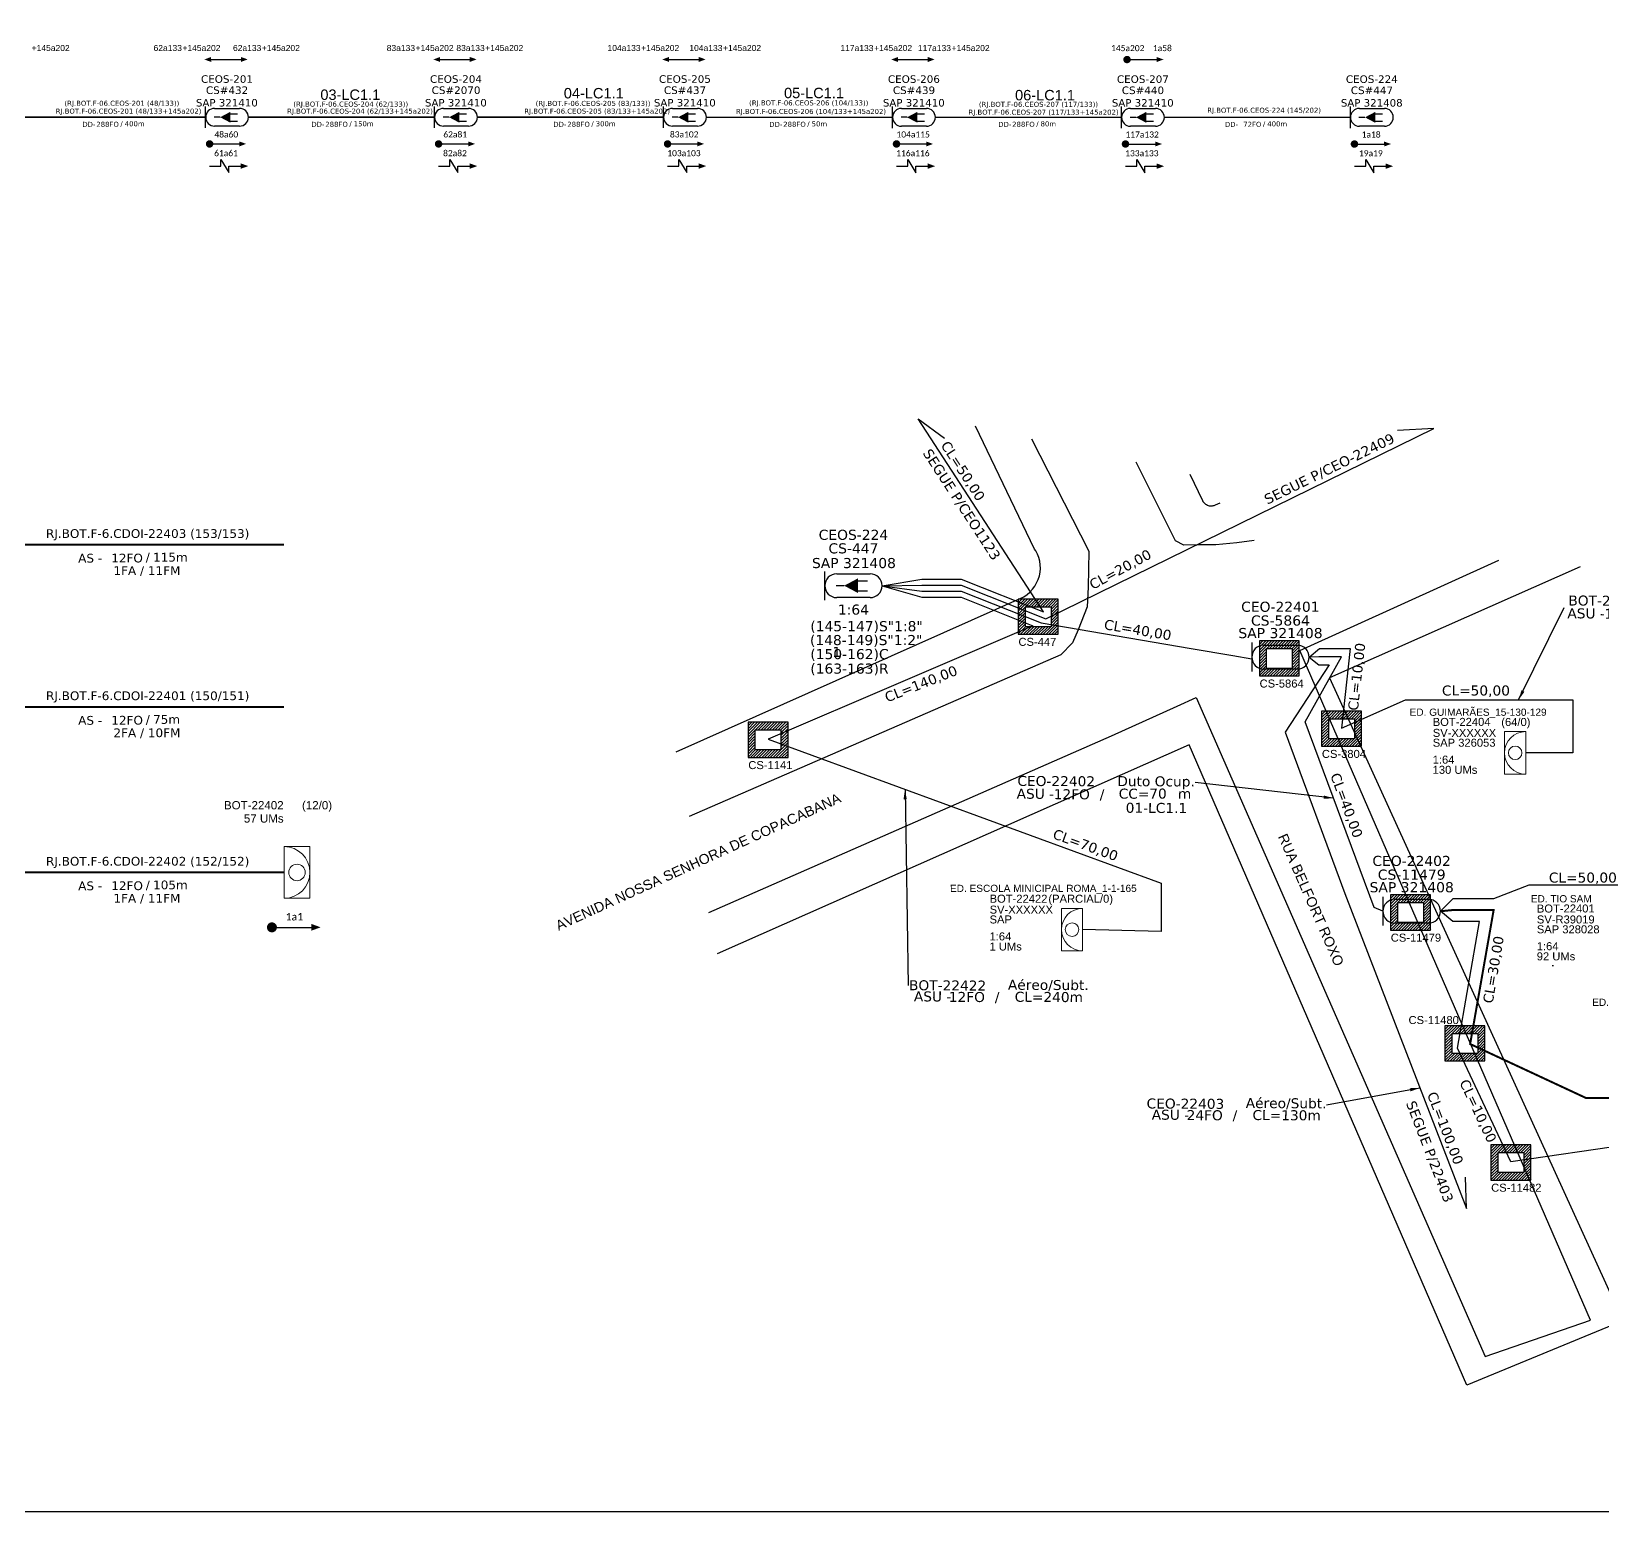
# Model space of a CAD drawing. Header units: metres. Extents: x -1286 to -445, y -500 to 94.
# Drawn here: x -961.3 to -647.1, y -499.8 to -203.8 of the extents above; entities that cross this region are included whole.
import ezdxf
from ezdxf.enums import TextEntityAlignment as Align

# ---------------------------------------------------------------- set-up
doc = ezdxf.new("R2010")
doc.units = ezdxf.units.M
doc.linetypes.add('ARILSUPP', pattern=[2.98, 1.42, -0.71, 0.14, -0.71])
for name, color, linetype in [('10.0-Cartográfico', 4, 'Continuous'), ('10.1-Caixas Subterrâneas', 5, 'Continuous'), ('20.4-CEOS', 1, 'Continuous'), ('20.5-CABO AÉREO', 1, 'Continuous'), ('20.5-CEO', 1, 'Continuous'), ('CABO OPTICO EXISTENTE', 5, 'Continuous'), ('CAP a instalar', 1, 'Continuous'), ('celulas gpon', 7, 'Continuous'), ('CEO', 1, 'Continuous'), ('label_cabos', 7, 'Continuous'), ('LC1', 3, 'Continuous'), ('Legenda', 1, 'Continuous'), ('Segmento de Logradouro Texto', 238, 'Continuous'), ('SETA', 7, 'Continuous'), ('surveys', 7, 'Continuous')]:
    doc.layers.add(name, color=color, linetype=linetype)
for name, color, linetype, lineweight in [("20.0-LEGENDA DOS CDO'S", 1, 'Continuous', 0), ('20.1-CDO_INTERIOR', 1, 'Continuous', 0), ('40.1-ETIQUETAS', 1, 'Continuous', 20)]:
    doc.layers.add(name, color=color, linetype=linetype, lineweight=lineweight)
doc.layers.add('EXTRA', color=50, linetype='Continuous', plot=False)
doc.styles.add('ARIAL', font='arial.ttf')
doc.styles.add('DIGICADE', font='arial.ttf')
doc.styles.add('siredit', font='verdana.ttf')
doc.linetypes.add('FENCELINE1', pattern='A,0.25,-0.1,[133,ltypeshp.shx,S=0.1,R=0,X=-0.1,Y=0],-0.1,1', length=1.45)
doc.dimstyles.new('CC', dxfattribs={"dimtxt": 0.8, "dimasz": 2, "dimexe": 0.18, "dimexo": 0.0625, "dimgap": 0.09, "dimtad": 0, "dimdec": 0, "dimrnd": 1, "dimzin": 0, "dimdsep": 46, "dimtxsty": 'siredit', "dimblk": 'NONE', "dimcen": 0, "dimse1": 1, "dimse2": 1, "dimsd1": 1, "dimsd2": 1, "dimclrt": 7, "dimadec": 0, "dimazin": 0, "dimtfac": 1, "dimtdec": 0, "dimtofl": 0, "dimtmove": 0, "dimatfit": 3, "dimfxl": 0, "dimtolj": 1, "dimtzin": 0, "dimarcsym": 0})

# ---------------------------------------------------------------- blocks, each defined once
blk = doc.blocks.new('*U79')
at = {"layer": '20.4-CEOS', "color": 7, "style": 'siredit'}
for tag, p in [('FIBRAS_SPLITTER', (0, 0)), ('FIBRAS_TOP_C', (0, -4.13)), ('RESERVA_FINAIS', (0, -5.46))]:
    blk.add_attdef(tag, p, '', height=1.01, dxfattribs=at)
for tag, p, flags in [('ID_ATIVIDADE', (0, -6.77), 3), ('FATOR', (0, -8.09), 1), ('QTDE', (0, -9.4), 1), ('FID', (0, -10.71), 1)]:
    blk.add_attdef(tag, p, '', height=1.01, dxfattribs=dict(at, flags=flags))
blk = doc.blocks.new('*U78')
at = {"layer": '20.4-CEOS', "color": 7, "style": 'siredit'}
blk.add_attdef('FIBRAS_SPLITTER', (0, 0), '', height=1.01, dxfattribs=at)
for tag, p, flags in [('ID_ATIVIDADE', (0, -1.48), 3), ('QTDE', (0, -4.11), 1), ('FATOR', (0, -2.79), 1), ('FID', (0, -5.42), 1)]:
    blk.add_attdef(tag, p, '', height=1.01, dxfattribs=dict(at, flags=flags))
blk = doc.blocks.new('*X70')
at = {"color": 0, "linetype": 'Continuous'}
for p, q in [((-1.25, 0.34099), (-0.49099, 1.1)), ((-1.25, 0.517767), (-0.667767, 1.1)), ((-1.25, 0.694544), (-0.844544, 1.1)), ((-1.25, 0.87132), (-1.02132, 1.1)), ((-1.25, 1.048097), (-1.198097, 1.1)), ((-0.789214, 0.625), (-0.314214, 1.1)), ((-0.612437, 0.625), (-0.137437, 1.1)), ((-0.43566, 0.625), (0.03934, 1.1)), ((-0.258883, 0.625), (0.216117, 1.1)), ((-0.082107, 0.625), (0.392893, 1.1)), ((0.09467, 0.625), (0.56967, 1.1)), ((0.271447, 0.625), (0.746447, 1.1)), ((0.448223, 0.625), (0.923223, 1.1)), ((0.625, 0.625), (1.1, 1.1)), ((0.801777, 0.625), (1.25, 1.073223)), ((-1.25, 0.164214), (-0.8035, 0.610714)), ((-1.25, -0.012563), (-0.8035, 0.433937)), ((-1.25, -0.18934), (-0.8035, 0.25716)), ((-1.25, -0.366117), (-0.8035, 0.080383)), ((0.8035, 0.449947), (1.25, 0.896447)), ((0.8035, 0.27317), (1.25, 0.71967)), ((0.8035, 0.096393), (1.25, 0.542893)), ((0.8035, -0.080383), (1.25, 0.366117)), ((0.8035, -0.25716), (1.25, 0.18934)), ((0.8035, -0.433937), (1.25, 0.012563)), ((-1.25, -0.542893), (-0.8035, -0.096393)), ((-1.25, -0.71967), (-0.8035, -0.27317)), ((-1.25, -0.896447), (-0.8035, -0.449947)), ((-1.25, -1.073223), (-0.801777, -0.625)), ((-1.1, -1.1), (-0.625, -0.625)), ((-0.923223, -1.1), (-0.448223, -0.625)), ((-0.746447, -1.1), (-0.271447, -0.625)), ((-0.56967, -1.1), (-0.09467, -0.625)), ((-0.392893, -1.1), (0.082107, -0.625)), ((-0.216117, -1.1), (0.258883, -0.625)), ((-0.03934, -1.1), (0.43566, -0.625)), ((0.137437, -1.1), (0.612437, -0.625)), ((0.314214, -1.1), (0.789214, -0.625)), ((0.49099, -1.1), (1.25, -0.34099)), ((0.667767, -1.1), (1.25, -0.517767)), ((0.8035, -0.610714), (1.25, -0.164214)), ((0.844544, -1.1), (1.25, -0.694544)), ((1.02132, -1.1), (1.25, -0.87132)), ((1.198097, -1.1), (1.25, -1.048097))]:
    blk.add_line(p, q, dxfattribs=at)
blk = doc.blocks.new('MANHOLE_MQ')
at = {"color": 0, "linetype": 'Continuous'}
for p, q in [((0.00000623, 0.00000569), (-0.00000627, 0.00000569)), ((-0.00000627, 0.00000569), (-0.00000627, -0.00000531)), ((0.00000623, -0.00000531), (0.00000623, 0.00000569)), ((-0.00000404, 0.00000331), (0.00000399, 0.00000331)), ((-0.00000404, -0.00000294), (-0.00000404, 0.00000331)), ((0.00000399, 0.00000331), (0.00000399, -0.00000294)), ((0.00000399, -0.00000294), (-0.00000404, -0.00000294)), ((0.00000399, -0.00000294), (0.00000399, -0.00000294)), ((-0.00000627, -0.00000531), (0.00000623, -0.00000531))]:
    blk.add_line(p, q, dxfattribs=at)
at = {"color": 0, "linetype": 'Continuous', "xscale": 5e-06, "yscale": 5e-06, "zscale": 1e-05}
blk.add_blockref('*X70', (-0.00000002, 0.00000019), dxfattribs=at)
blk = doc.blocks.new('Inst CB DT OCUP CFOA-SM-ASU-120-S-12')
at = {"layer": 'label_cabos', "color": 0, "style": 'siredit'}
for tag, flags, p in [('ID_ATIVIDADE', 3, (1.31, 2.67)), ('FATOR', 1, (11.56, 2.55))]:
    blk.add_attdef(tag, text='', height=1, rotation=359.69, dxfattribs=dict(at, flags=flags)).set_placement(p, align=Align.MIDDLE_CENTER)
for tag, p in [('DESTINO_CABO', (3.13, 1.26)), ('TIPO_CABO', (13.11, 1.24)), ('TIPO_CABO', (1.26, 0)), ('CABO', (4.69, -0.05)), ('/', (7.71, -0.05)), ('LANCE', (10.91, 0)), ('UND', (15.96, 0)), ('FID', (13.15, -1.41))]:
    blk.add_attdef(tag, text='', height=1, rotation=359.69, dxfattribs=at).set_placement(p, align=Align.MIDDLE_CENTER)
blk.add_attdef('QTDE', (12.43, -0.47), '', height=1, rotation=359.69, dxfattribs=at)
blk = doc.blocks.new('_None')
blk = doc.blocks.new('LEGENDA DOS CABOS')
at = {"layer": 'EXTRA', "color": 0, "style": 'siredit'}
for tag, p in [('ID', (4.6, 0.97)), ('XX', (9.03, 0.97))]:
    blk.add_attdef(tag, text='', height=0.48, rotation=359.69, dxfattribs=at).set_placement(p, align=Align.MIDDLE_CENTER)
at = {"layer": 'Legenda', "color": 0, "style": 'siredit'}
for tag, p in [('TIPO_CABO', (1.31, 0)), ('CABO', (4.69, -0.05)), ('/', (6.81, -0.05)), ('METROS', (10.03, -0.05))]:
    blk.add_attdef(tag, text='', height=0.8, rotation=359.69, dxfattribs=at).set_placement(p, align=Align.MIDDLE_CENTER)

msp = doc.modelspace()

# ---------------------------------------------------------------- linework, layer by layer
msp.add_lwpolyline([(-1286.07, -499.81), (-445.07, -499.81), (-445.07, 94.19), (-1286.07, 94.19)], close=True)
at = {"color": 7}
for points in [[(-925.36, -209.38), (-919.41, -209.38)], [(-879.57, -209.38), (-873.63, -209.38)], [(-833.78, -209.38), (-827.84, -209.38)], [(-788, -209.39), (-782.06, -209.39)], [(-742.21, -209.4), (-736.27, -209.4)], [(-925.66, -226.28), (-919.72, -226.28)], [(-879.88, -226.28), (-873.94, -226.28)], [(-834.09, -226.28), (-828.15, -226.28)], [(-788.31, -226.29), (-782.37, -226.29)], [(-742.52, -226.3), (-736.58, -226.3)], [(-696.74, -226.3), (-690.79, -226.3)], [(-923.39, -230.71), (-923.39, -229.39), (-921.81, -232.02), (-921.81, -230.71)], [(-877.6, -230.71), (-877.6, -229.39), (-876.03, -232.02), (-876.03, -230.71)], [(-831.82, -230.71), (-831.82, -229.39), (-830.24, -232.02), (-830.24, -230.71)], [(-786.03, -230.72), (-786.03, -229.4), (-784.46, -232.03), (-784.46, -230.72)], [(-740.24, -230.73), (-740.24, -229.41), (-738.67, -232.04), (-738.67, -230.73)], [(-694.46, -230.73), (-694.46, -229.41), (-692.89, -232.04), (-692.88, -230.73)]]:
    msp.add_lwpolyline(points, dxfattribs=at)
at = {"color": 7, "const_width": 0.744}
for points in [[(-742.58, -209.4, 1), (-741.84, -209.4, 1)], [(-926.04, -226.28, 1), (-925.29, -226.28, 1)], [(-880.25, -226.28, 1), (-879.51, -226.28, 1)], [(-834.46, -226.28, 1), (-833.72, -226.28, 1)], [(-788.68, -226.29, 1), (-787.93, -226.28, 1)], [(-742.89, -226.3, 1), (-742.15, -226.29, 1)], [(-697.11, -226.3, 1), (-696.36, -226.29, 1)]]:
    msp.add_lwpolyline(points, format="xyb", close=True, dxfattribs=at)
at = {"const_width": 1}
msp.add_lwpolyline([(-913.7, -382.96, 1), (-912.7, -382.96, 1)], format="xyb", close=True, dxfattribs=at)
at = {"layer": '10.0-Cartográfico'}
for points in [[(-832.37, -347.88), (-762.84, -316.86), (-762.2, -316.4), (-761.63, -315.91), (-761.11, -315.34), (-760.67, -314.72), (-760.29, -314.07), (-759.96, -313.4), (-759.74, -312.69), (-759.59, -311.95), (-759.54, -311.21), (-759.55, -310.47), (-759.66, -309.74), (-759.85, -309.02), (-760.13, -308.32), (-760.47, -307.66), (-760.69, -307.3), (-772.49, -282.73)], [(-761.31, -285.23), (-749.85, -307.72), (-749.99, -314.91), (-750.17, -318.84), (-752, -323.44), (-753.14, -326.07), (-755.46, -328.49), (-829.74, -360.8)], [(-716.76, -305.62), (-720.27, -306.09), (-724.45, -306.44), (-727.98, -306.48), (-730.88, -306.51), (-732.5, -305.64), (-740.38, -289.91)], [(-729.64, -292.31), (-727.14, -297.58), (-727.06, -297.76), (-726.94, -297.92), (-726.82, -298.06), (-726.66, -298.18), (-726.5, -298.31), (-726.34, -298.42), (-726.15, -298.5), (-725.97, -298.57), (-725.78, -298.63), (-725.56, -298.64), (-725.37, -298.66), (-725.15, -298.66), (-724.96, -298.62), (-724.76, -298.58), (-724.51, -298.49), (-723.58, -298.08)], [(-825.84, -380.02), (-745.32, -344.69), (-732.17, -338.71), (-728.42, -336.97), (-670.61, -468.81), (-649.52, -461.53), (-707.66, -327.58), (-667.88, -309.51)], [(-651.57, -310.85), (-701.71, -333.04), (-643.09, -461.68), (-674.28, -474.54), (-729.81, -346.44), (-824.17, -388.24)]]:
    msp.add_lwpolyline(points, dxfattribs=at)
at = {"layer": '20.1-CDO_INTERIOR', "color": 7, "lineweight": 18}
for points in [[(-666.72, -352.31), (-666.73, -343.81), (-662.48, -343.81), (-662.47, -352.31)], [(-755.34, -387.66), (-755.34, -379.16), (-751.09, -379.16), (-751.09, -387.66)]]:
    msp.add_lwpolyline(points, close=True, dxfattribs=at)
at = {"layer": '20.1-CDO_INTERIOR', "color": 1, "lineweight": 18}
msp.add_lwpolyline([(-905.6, -377.14), (-905.6, -366.81), (-910.76, -366.81), (-910.76, -377.14)], close=True, dxfattribs=at)
at = {"layer": '20.1-CDO_INTERIOR', "color": 7, "lineweight": 18}
for centre in [(-664.6, -348.06), (-753.21, -383.41)]:
    msp.add_circle(centre, 1.36, dxfattribs=at)
at = {"layer": '20.1-CDO_INTERIOR', "color": 1, "lineweight": 18}
msp.add_circle((-908.18, -371.98), 1.65, dxfattribs=at)
at = {"layer": '20.1-CDO_INTERIOR', "color": 7, "lineweight": 18}
for centre in [(-662.47, -348.06), (-751.09, -383.41)]:
    msp.add_arc(centre, 4.25, 90.0276, 270.0276, dxfattribs=at)
at = {"layer": '20.1-CDO_INTERIOR', "color": 1, "lineweight": 18}
msp.add_arc((-910.76, -371.98), 5.17, 270, 90, dxfattribs=at)
at = {"layer": '20.4-CEOS', "color": 7}
for p, q in [((-924.67, -219.16), (-919.68, -219.16)), ((-878.89, -219.16), (-873.89, -219.16)), ((-833.1, -219.16), (-828.1, -219.16)), ((-787.32, -219.17), (-782.32, -219.17)), ((-741.53, -219.18), (-736.53, -219.18)), ((-695.75, -219.18), (-690.75, -219.18)), ((-919.68, -222.72), (-924.67, -222.72)), ((-873.89, -222.72), (-878.89, -222.72)), ((-828.1, -222.72), (-833.1, -222.72)), ((-782.32, -222.73), (-787.32, -222.73)), ((-736.53, -222.74), (-741.53, -222.74)), ((-690.75, -222.74), (-695.75, -222.74)), ((-800.27, -312.25), (-793.58, -312.25)), ((-793.58, -317.01), (-800.27, -317.01))]:
    msp.add_line(p, q, dxfattribs=at)
for points in [[(-926.46, -223.09), (-926.46, -218.79)], [(-880.67, -223.09), (-880.67, -218.79)], [(-834.88, -223.09), (-834.88, -218.79)], [(-789.1, -223.1), (-789.1, -218.8)], [(-743.31, -223.11), (-743.31, -218.81)], [(-697.53, -223.11), (-697.53, -218.81)], [(-923.55, -220.94), (-924.76, -220.94)], [(-921.58, -220.24), (-920.06, -220.24)], [(-921.58, -221.72), (-920.06, -221.72)], [(-877.77, -220.94), (-878.97, -220.94)], [(-875.8, -220.24), (-874.28, -220.24)], [(-875.8, -221.72), (-874.28, -221.72)], [(-831.98, -220.94), (-833.18, -220.94)], [(-830.01, -220.24), (-828.49, -220.24)], [(-830.01, -221.72), (-828.49, -221.72)], [(-786.2, -220.95), (-787.4, -220.95)], [(-784.23, -220.25), (-782.71, -220.25)], [(-784.23, -221.73), (-782.71, -221.73)], [(-740.41, -220.96), (-741.61, -220.96)], [(-738.44, -220.25), (-736.92, -220.25)], [(-738.44, -221.74), (-736.92, -221.74)], [(-694.63, -220.96), (-695.83, -220.96)], [(-692.65, -220.25), (-691.14, -220.25)], [(-692.65, -221.74), (-691.14, -221.74)], [(-802.65, -317.5), (-802.65, -311.76)], [(-796.13, -313.68), (-794.1, -313.68)], [(-798.77, -314.63), (-800.38, -314.63)], [(-796.13, -315.67), (-794.1, -315.67)]]:
    msp.add_lwpolyline(points, dxfattribs=at)
for points in [[(-923.55, -220.94, 0, 2.2, 0), (-921.49, -220.94, 2.2, 2.2, 0)], [(-877.77, -220.94, 0, 2.2, 0), (-875.71, -220.94, 2.2, 2.2, 0)], [(-831.98, -220.94, 0, 2.2, 0), (-829.92, -220.94, 2.2, 2.2, 0)], [(-786.2, -220.95, 0, 2.2, 0), (-784.13, -220.95, 2.2, 2.2, 0)], [(-740.41, -220.96, 0, 2.2, 0), (-738.35, -220.96, 2.2, 2.2, 0)], [(-694.63, -220.96, 0, 2.2, 0), (-692.56, -220.96, 2.2, 2.2, 0)], [(-798.77, -314.63, 0, 2.94, 0), (-796.01, -314.63, 2.94, 2.94, 0)]]:
    msp.add_lwpolyline(points, format="xyseb", dxfattribs=at)
for centre, radius, start, end in [((-924.67, -220.94), 1.78, 90, 270), ((-919.68, -220.94), 1.78, 270, 90), ((-878.89, -220.94), 1.78, 90, 270), ((-873.89, -220.94), 1.78, 270, 90), ((-833.1, -220.94), 1.78, 90, 270), ((-828.1, -220.94), 1.78, 270, 90), ((-787.32, -220.95), 1.78, 90, 270), ((-782.32, -220.95), 1.78, 270, 90), ((-741.53, -220.96), 1.78, 90, 270), ((-736.53, -220.96), 1.78, 270, 90), ((-695.75, -220.96), 1.78, 90, 270), ((-690.75, -220.96), 1.78, 270, 90), ((-800.27, -314.63), 2.38, 90, 270), ((-793.58, -314.63), 2.38, 270, 90)]:
    msp.add_arc(centre, radius, start, end, dxfattribs=at)
at = {"layer": '20.5-CABO AÉREO', "color": 7, "ltscale": 8, "const_width": 0.298}
for points in [[(-963.68, -220.94), (-926.46, -220.94)], [(-917.89, -220.94), (-880.67, -220.94)], [(-872.11, -220.94), (-834.88, -220.94)], [(-826.32, -220.95), (-789.1, -220.95)], [(-780.54, -220.96), (-743.31, -220.96)], [(-734.75, -220.96), (-697.53, -220.96)]]:
    msp.add_lwpolyline(points, dxfattribs=at)
at = {"layer": '20.5-CEO', "color": 7}
for p, q in [((-714.88, -326.52), (-708.17, -326.52)), ((-708.17, -331.3), (-714.88, -331.3))]:
    msp.add_line(p, q, dxfattribs=at)
at = {"layer": '20.5-CEO', "color": 5}
for p, q in [((-688.65, -377.34), (-681.93, -377.34)), ((-681.93, -382.13), (-688.65, -382.13))]:
    msp.add_line(p, q, dxfattribs=at)
at = {"layer": '20.5-CEO', "color": 7}
msp.add_lwpolyline([(-717.28, -326.02), (-717.28, -331.79)], dxfattribs=at)
at = {"layer": '20.5-CEO', "color": 5}
msp.add_lwpolyline([(-691.04, -376.85), (-691.04, -382.62)], dxfattribs=at)
at = {"layer": '20.5-CEO', "color": 7}
for centre, start, end in [((-714.88, -328.91), 90, 270), ((-708.17, -328.91), 270, 90)]:
    msp.add_arc(centre, 2.39, start, end, dxfattribs=at)
at = {"layer": '20.5-CEO', "color": 5}
for centre, start, end in [((-688.65, -379.74), 90, 270), ((-681.93, -379.74), 270, 90)]:
    msp.add_arc(centre, 2.39, start, end, dxfattribs=at)
at = {"layer": 'CAP a instalar', "color": 7, "ltscale": 5}
for points in [[(-791.2, -314.63), (-783.22, -313.3), (-775.37, -313.3), (-758.89, -319.83), (-783.96, -281.29), (-778.7, -285.11)], [(-791.2, -314.63), (-783.22, -314.52), (-775.37, -314.52), (-758.43, -321.23), (-680.85, -283.17), (-688.11, -283.6)], [(-791.2, -314.63), (-783.22, -316.95), (-775.37, -316.95), (-761.05, -322.63), (-814, -345.35), (-735.4, -374.13), (-735.4, -383.82), (-751.09, -383.41)], [(-791.2, -314.63), (-783.22, -315.73), (-775.37, -315.73), (-759.41, -322.06), (-729.41, -327.19), (-721.05, -328.62), (-717.28, -329.26)], [(-705.82, -328.95), (-703.84, -330.49), (-701.82, -330.49), (-710.57, -343.9), (-698.65, -376.21), (-674.36, -439.18), (-674.54, -432.89)], [(-691.04, -379.74), (-692.79, -379.01), (-706.56, -341.86), (-699.3, -328.84), (-703.84, -328.83), (-705.82, -328.95)], [(-705.78, -328.91), (-703.74, -327.16), (-697.56, -327.16), (-699.31, -343.11), (-686.51, -337.48), (-653.04, -337.48), (-653.04, -348.06), (-662.48, -348.06)], [(-641.67, -385.38), (-636.92, -385.38), (-636.92, -374.5), (-661.87, -374.5), (-668.9, -377.25), (-677.09, -377.25), (-679.54, -379.74)], [(-618.01, -437.46), (-606.71, -437.46), (-606.71, -426.42), (-641.69, -426.42), (-665.46, -429.88), (-676.15, -407.15), (-671.7, -381.76), (-677.09, -381.76), (-679.54, -379.74)]]:
    msp.add_lwpolyline(points, dxfattribs=at)
at = {"layer": 'CAP a instalar', "color": 7, "linetype": 'FENCELINE1', "ltscale": 6, "const_width": 0.4}
for points in [[(-992.9, -306.44), (-910.77, -306.44)], [(-966.11, -338.88), (-910.76, -338.88)]]:
    msp.add_lwpolyline(points, dxfattribs=at)
at = {"layer": 'CAP a instalar', "color": 1, "linetype": 'FENCELINE1', "ltscale": 6, "const_width": 0.4}
msp.add_lwpolyline([(-966.11, -371.98), (-910.76, -371.98)], dxfattribs=at)
at = {"layer": 'CAP a instalar', "ltscale": 5, "const_width": 0.4}
msp.add_lwpolyline([(-626.67, -406.09), (-622.08, -406.09), (-622.08, -417.1), (-650.41, -417.1), (-673.6, -406.29), (-668.9, -379.5), (-677.09, -379.5), (-679.54, -379.74)], dxfattribs=at)
at = {"layer": 'SETA', "color": 7}
for points in [[(-925.66, -230.71), (-923.39, -230.71)], [(-921.81, -230.71), (-919.44, -230.71)], [(-879.88, -230.71), (-877.6, -230.71)], [(-876.03, -230.71), (-873.65, -230.71)], [(-834.09, -230.71), (-831.82, -230.71)], [(-830.24, -230.71), (-827.86, -230.71)], [(-788.31, -230.72), (-786.03, -230.72)], [(-784.46, -230.72), (-782.08, -230.72)], [(-742.52, -230.73), (-740.24, -230.73)], [(-738.67, -230.73), (-736.29, -230.73)], [(-696.74, -230.73), (-694.46, -230.73)], [(-692.88, -230.73), (-690.51, -230.73)]]:
    msp.add_lwpolyline(points, dxfattribs=at)
at = {"layer": 'SETA'}
msp.add_lwpolyline([(-913.2, -382.96), (-904.6, -382.96)], dxfattribs=at)
at = {"layer": 'SETA', "color": 7}
for points in [[(-925.35, -209.88), (-926.72, -209.39), (-925.36, -208.88)], [(-919.42, -208.88), (-918.05, -209.37), (-919.41, -209.88)], [(-879.57, -209.88), (-880.93, -209.39), (-879.57, -208.88)], [(-873.63, -208.88), (-872.26, -209.37), (-873.63, -209.88)], [(-833.78, -209.88), (-835.15, -209.39), (-833.79, -208.88)], [(-827.85, -208.88), (-826.48, -209.37), (-827.84, -209.88)], [(-788, -209.89), (-789.36, -209.4), (-788, -208.89)], [(-782.06, -208.89), (-780.69, -209.38), (-782.05, -209.89)], [(-736.27, -208.9), (-734.91, -209.39), (-736.27, -209.89)], [(-919.73, -225.78), (-918.36, -226.27), (-919.72, -226.77)], [(-873.94, -225.78), (-872.57, -226.27), (-873.93, -226.77)], [(-828.15, -225.78), (-826.79, -226.27), (-828.15, -226.77)], [(-782.37, -225.79), (-781, -226.28), (-782.36, -226.78)], [(-736.58, -225.8), (-735.22, -226.29), (-736.58, -226.79)], [(-690.8, -225.8), (-689.43, -226.29), (-690.79, -226.79)], [(-919.44, -230.16), (-917.94, -230.71), (-919.44, -231.25)], [(-873.65, -230.16), (-872.15, -230.71), (-873.65, -231.25)], [(-827.86, -230.16), (-826.36, -230.71), (-827.86, -231.25)], [(-782.08, -230.17), (-780.58, -230.72), (-782.08, -231.26)], [(-736.29, -230.18), (-734.79, -230.73), (-736.29, -231.27)], [(-690.51, -230.18), (-689.01, -230.73), (-690.51, -231.27)]]:
    msp.add_solid(points, dxfattribs=at)
at = {"layer": 'SETA'}
msp.add_solid([(-905.29, -382.28), (-903.46, -382.95), (-905.29, -383.62)], dxfattribs=at)
at = {"layer": 'surveys'}
msp.add_line((-657.18, -390.62), (-656.92, -390.62), dxfattribs=at)

# ---------------------------------------------------------------- block references
at = {"layer": '10.1-Caixas Subterrâneas', "color": 30, "xscale": 639575.1086223164, "yscale": 639575.1086223164, "zscale": 639575.1086223164}
for p, rotation in [((-759.98, -320.71), 180.0000000000631), ((-711.77, -329.04), 180.000000000063), ((-814, -345.35), 180.000000000063), ((-699.31, -343.11), 180.0000000000628), ((-685.53, -379.87), 180.0000000000628), ((-674.67, -406.04), 180.0000000000628), ((-665.46, -429.88), 180.0000000000628)]:
    msp.add_blockref('MANHOLE_MQ', p, dxfattribs=dict(at, rotation=rotation))
at = {"layer": '20.4-CEOS', "color": 0, "lineweight": 0}
ref = msp.add_blockref('*U79', (-805.55, -323.73), dxfattribs=dict(at, xscale=2, yscale=2, zscale=2))
ref.add_attrib('FIBRAS_SPLITTER', '(145-147)S"1:8"', (-805.55, -323.73), dxfattribs={"color": 7, "height": 2.0194, "style": 'siredit'})
ref.add_attrib('FIBRAS_TOP_C', '(150-162)C', (-805.55, -329.32), dxfattribs={"color": 7, "height": 2.019, "style": 'siredit'})
ref.add_attrib('RESERVA_FINAIS', '(163-163)R', (-805.55, -332.22), dxfattribs={"color": 7, "height": 2.019, "style": 'siredit'})
at = {"layer": '20.4-CEOS', "color": 0, "lineweight": 0, "xscale": 2, "yscale": 2, "zscale": 2}
msp.add_blockref('*U78', (-805.62, -326.51), dxfattribs=at).add_auto_attribs({'FIBRAS_SPLITTER': '(148-149)S"1:2"'})
at = {"layer": 'label_cabos', "color": 0, "lineweight": 0}
ref = msp.add_blockref('Inst CB DT OCUP CFOA-SM-ASU-120-S-12', (-652.5, -320.16), dxfattribs=dict(at, xscale=2, yscale=2, zscale=2))
ref.add_attrib('DESTINO_CABO', 'BOT-22404', dxfattribs={"color": 0, "height": 2, "rotation": 359.69, "style": 'siredit'}).set_placement((-646.24, -317.63), align=Align.MIDDLE_CENTER)
ref.add_attrib('CABO', '12FO', dxfattribs={"color": 0, "height": 2, "rotation": 359.69, "style": 'siredit'}).set_placement((-643.13, -320.26), align=Align.MIDDLE_CENTER)
ref.add_attrib('TIPO_CABO', 'Duto Ocup.', dxfattribs={"color": 0, "height": 2, "rotation": 359.69, "style": 'siredit'}).set_placement((-626.29, -317.67), align=Align.MIDDLE_CENTER)
ref.add_attrib('/', '/', dxfattribs={"color": 0, "height": 2, "rotation": 359.69, "style": 'siredit'}).set_placement((-637.08, -320.26), align=Align.MIDDLE_CENTER)
ref.add_attrib('TIPO_CABO', 'ASU - ', dxfattribs={"color": 0, "height": 2, "rotation": 359.69, "style": 'siredit'}).set_placement((-649.98, -320.17), align=Align.MIDDLE_CENTER)
ref.add_attrib('FID', '01-LC1.2', dxfattribs={"color": 0, "height": 2, "rotation": 359.69, "style": 'siredit'}).set_placement((-626.21, -322.99), align=Align.MIDDLE_CENTER)
ref.add_attrib('LANCE', 'CC=', dxfattribs={"color": 0, "height": 2, "rotation": 359.69, "style": 'siredit'}).set_placement((-630.69, -320.16), align=Align.MIDDLE_CENTER)
ref.add_attrib('QTDE', '85', (-627.65, -321.11), dxfattribs={"color": 0, "height": 2, "rotation": 359.69, "style": 'siredit'})
ref.add_attrib('UND', 'm', dxfattribs={"color": 0, "height": 2, "rotation": 359.69, "style": 'siredit'}).set_placement((-620.58, -320.16), align=Align.MIDDLE_CENTER)
ref = msp.add_blockref('Inst CB DT OCUP CFOA-SM-ASU-120-S-12', (-762.63, -356.24), dxfattribs=dict(at, xscale=2, yscale=2, zscale=2))
ref.add_attrib('DESTINO_CABO', 'CEO-22402', dxfattribs={"color": 0, "height": 2, "rotation": 359.69, "style": 'siredit'}).set_placement((-756.37, -353.71), align=Align.MIDDLE_CENTER)
ref.add_attrib('CABO', '12FO', dxfattribs={"color": 0, "height": 2, "rotation": 359.69, "style": 'siredit'}).set_placement((-753.26, -356.34), align=Align.MIDDLE_CENTER)
ref.add_attrib('TIPO_CABO', 'Duto Ocup.', dxfattribs={"color": 0, "height": 2, "rotation": 359.69, "style": 'siredit'}).set_placement((-736.41, -353.75), align=Align.MIDDLE_CENTER)
ref.add_attrib('/', '/', dxfattribs={"color": 0, "height": 2, "rotation": 359.69, "style": 'siredit'}).set_placement((-747.2, -356.34), align=Align.MIDDLE_CENTER)
ref.add_attrib('TIPO_CABO', 'ASU - ', dxfattribs={"color": 0, "height": 2, "rotation": 359.69, "style": 'siredit'}).set_placement((-760.11, -356.25), align=Align.MIDDLE_CENTER)
ref.add_attrib('FID', '01-LC1.1', dxfattribs={"color": 0, "height": 2, "rotation": 359.69, "style": 'siredit'}).set_placement((-736.33, -359.07), align=Align.MIDDLE_CENTER)
ref.add_attrib('LANCE', 'CC=', dxfattribs={"color": 0, "height": 2, "rotation": 359.69, "style": 'siredit'}).set_placement((-740.81, -356.23), align=Align.MIDDLE_CENTER)
ref.add_attrib('QTDE', '70', (-737.77, -357.19), dxfattribs={"color": 0, "height": 2, "rotation": 359.69, "style": 'siredit'})
ref.add_attrib('UND', 'm', dxfattribs={"color": 0, "height": 2, "rotation": 359.69, "style": 'siredit'}).set_placement((-730.7, -356.23), align=Align.MIDDLE_CENTER)
ref = msp.add_blockref('LEGENDA DOS CABOS', (-786.57, -397.82), dxfattribs=dict(at, xscale=2, yscale=2, zscale=2))
ref.add_attrib('ID', 'BOT-22422', dxfattribs={"color": 0, "height": 2, "rotation": 359.69, "style": 'siredit'}).set_placement((-778.09, -394.57), align=Align.MIDDLE_CENTER)
ref.add_attrib('CABO', '12FO', dxfattribs={"color": 0, "height": 2, "rotation": 359.69, "style": 'siredit'}).set_placement((-774.24, -396.88), align=Align.MIDDLE_CENTER)
ref.add_attrib('METROS', 'CL=240m', dxfattribs={"color": 0, "height": 2, "rotation": 359.69, "style": 'siredit'}).set_placement((-757.85, -396.88), align=Align.MIDDLE_CENTER)
ref.add_attrib('XX', 'Aéreo/Subt.', dxfattribs={"color": 0, "height": 2, "rotation": 359.69, "style": 'siredit'}).set_placement((-757.95, -394.48), align=Align.MIDDLE_CENTER)
ref.add_attrib('/', '/', dxfattribs={"color": 0, "height": 2, "rotation": 359.69, "style": 'siredit'}).set_placement((-768.18, -396.88), align=Align.MIDDLE_CENTER)
ref.add_attrib('TIPO_CABO', 'ASU -', dxfattribs={"color": 0, "height": 2, "rotation": 359.69, "style": 'siredit'}).set_placement((-781.09, -396.78), align=Align.MIDDLE_CENTER)
ref = msp.add_blockref('LEGENDA DOS CABOS', (-739.01, -421.48), dxfattribs=dict(at, xscale=2, yscale=2, zscale=2))
ref.add_attrib('ID', 'CEO-22403', dxfattribs={"color": 0, "height": 2, "rotation": 359.69, "style": 'siredit'}).set_placement((-730.53, -418.22), align=Align.MIDDLE_CENTER)
ref.add_attrib('CABO', '24FO', dxfattribs={"color": 0, "height": 2, "rotation": 359.69, "style": 'siredit'}).set_placement((-726.68, -420.53), align=Align.MIDDLE_CENTER)
ref.add_attrib('METROS', 'CL=130m', dxfattribs={"color": 0, "height": 2, "rotation": 359.69, "style": 'siredit'}).set_placement((-710.29, -420.53), align=Align.MIDDLE_CENTER)
ref.add_attrib('XX', 'Aéreo/Subt.', dxfattribs={"color": 0, "height": 2, "rotation": 359.69, "style": 'siredit'}).set_placement((-710.4, -418.13), align=Align.MIDDLE_CENTER)
ref.add_attrib('/', '/', dxfattribs={"color": 0, "height": 2, "rotation": 359.69, "style": 'siredit'}).set_placement((-720.63, -420.53), align=Align.MIDDLE_CENTER)
ref.add_attrib('TIPO_CABO', 'ASU -', dxfattribs={"color": 0, "height": 2, "rotation": 359.69, "style": 'siredit'}).set_placement((-733.53, -420.44), align=Align.MIDDLE_CENTER)

# ---------------------------------------------------------------- texts
at = {"color": 7, "style": 'ARIAL'}
for s, p in [('ED. GUIMARÃES_15-130-129', (-685.7, -340.65)), ('ED. ESCOLA MINICIPAL ROMA_1-1-165', (-777.61, -375.88))]:
    msp.add_text(s, height=1.44, rotation=0.0099, dxfattribs=at).set_placement(p)
at = {"color": 1, "style": 'ARIAL'}
msp.add_text('ED. LORD NELSON_15-57-40', height=1.44, rotation=0.0099, dxfattribs=at).set_placement((-649.18, -398.67))
at = {"insert": (-908.71, -380.84), "char_height": 1.5, "width": 25.3588, "attachment_point": 5}
msp.add_mtext('{\\fCalibri|b0|i0|c0|p34;\\C7;1a1}', dxfattribs=at)
at = {"layer": '10.1-Caixas Subterrâneas', "color": 30, "style": 'ARIAL'}
for s, p in [('CS-447', (-763.92, -326.66)), ('CS-5864', (-715.71, -335)), ('CS-3804', (-703.25, -349.07)), ('CS-1141', (-817.94, -351.31)), ('CS-11479', (-689.47, -385.82)), ('CS-11480', (-685.92, -402.3)), ('CS-11482', (-669.4, -435.83))]:
    msp.add_text(s, height=1.6, dxfattribs=at).set_placement(p)
at = {"layer": "20.0-LEGENDA DOS CDO'S", "color": 7, "style": 'ARIAL'}
for s, rotation, p in [('BOT-22404', 0.118, (-681.08, -342.68)), ('SAP 326053', 359.9724, (-681.08, -346.83)), ('SV-XXXXXX', 359.9724, (-681.07, -344.86)), ('1:64', 359.9724, (-681.09, -350.22)), ('130 UMs', 359.9724, (-681.1, -352.25)), ('BOT-22422', 359.9724, (-769.69, -378.03)), ('SV-XXXXXX', 359.9724, (-769.69, -380.21)), ('SAP', 359.9724, (-769.7, -382.18)), ('1:64', 359.9724, (-769.71, -385.57)), ('1 UMs', 359.9724, (-769.71, -387.59))]:
    msp.add_text(s, height=1.6, rotation=rotation, dxfattribs=at).set_placement(p)
for s, p in [('(64/0)', (-664.46, -342.69)), ('         (PARCIAL/0)', (-754.27, -378.03))]:
    msp.add_text(s, height=1.6, rotation=359.9724, dxfattribs=at).set_placement(p, align=Align.CENTER)
at = {"layer": "20.0-LEGENDA DOS CDO'S", "color": 1, "style": 'ARIAL'}
for s, p in [('BOT-22402', (-910.86, -359.36)), ('57 UMs', (-910.86, -362.01))]:
    msp.add_text(s, height=1.653, dxfattribs=at).set_placement(p, align=Align.RIGHT)
msp.add_text('    (12/0)', height=1.65, dxfattribs=at).set_placement((-905.46, -359.36), align=Align.CENTER)
at = {"layer": '20.4-CEOS', "color": 7, "style": 'siredit'}
for s, height, p in [('CS#432', 1.509, (-922.17, -215.53)), ('CS#2070', 1.509, (-876.38, -215.53)), ('CS#437', 1.509, (-830.6, -215.53)), ('CS#439', 1.509, (-784.81, -215.54)), ('CS#440', 1.509, (-739.03, -215.55)), ('CS#447', 1.509, (-693.24, -215.55)), ('SAP 321410', 1.489, (-922.21, -218.04)), ('SAP 321410', 1.489, (-876.42, -218.04)), ('SAP 321410', 1.489, (-830.64, -218.04)), ('SAP 321410', 1.489, (-784.85, -218.05)), ('SAP 321410', 1.489, (-739.07, -218.06)), ('SAP 321408', 1.489, (-693.28, -218.06))]:
    msp.add_text(s, height=height, dxfattribs=at).set_placement(p, align=Align.MIDDLE_CENTER)
for s, rotation, p in [('SEGUE P/CEO-22409', 26.1369, (-701.77, -291.24)), ('SEGUE P/CEO1123', 303.0351, (-775.25, -298.38))]:
    msp.add_text(s, height=2.0194, rotation=rotation, dxfattribs=at).set_placement(p, align=Align.MIDDLE_CENTER)
for s, p in [('CEOS-224', (-796.92, -303.44)), ('CS-447', (-796.92, -306.15)), ('SAP 321408', (-796.82, -309.09)), ('1:64', (-796.92, -318.4)), ('CEO-22401', (-711.55, -317.83)), ('CEO-22402', (-685.31, -368.66))]:
    msp.add_text(s, height=2.019, dxfattribs=at).set_placement(p, align=Align.TOP_CENTER)
msp.add_text('1', height=2.02, dxfattribs=at).set_placement((-801.13, -328.88))
at = {"layer": '20.5-CEO', "color": 7, "style": 'siredit'}
for s, p in [('SAP 321408', (-711.53, -323.09)), ('CS-5864', (-711.53, -320.58)), ('CS-11479', (-685.29, -371.4)), ('SAP 321408', (-685.29, -373.92))]:
    msp.add_text(s, height=2.028, dxfattribs=at).set_placement(p, align=Align.TOP_CENTER)
at = {"layer": '40.1-ETIQUETAS', "color": 7}
for s, height, style, p in [('+145a202', 1.216, 'ARIAL', (-961.25, -207.7)), ('62a133', 1.216, 'ARIAL', (-936.87, -207.7)), ('+145a202', 1.216, 'ARIAL', (-931.1, -207.7)), ('62a133', 1.216, 'ARIAL', (-920.99, -207.7)), ('+145a202', 1.216, 'ARIAL', (-915.22, -207.7)), ('83a133', 1.216, 'ARIAL', (-890.25, -207.7)), ('+145a202', 1.216, 'ARIAL', (-884.48, -207.7)), ('83a133', 1.216, 'ARIAL', (-876.32, -207.7)), ('+145a202', 1.216, 'ARIAL', (-870.55, -207.7)), ('104a133', 1.216, 'ARIAL', (-846.1, -207.7)), ('+145a202', 1.216, 'ARIAL', (-839.36, -207.7)), ('104a133', 1.216, 'ARIAL', (-829.73, -207.7)), ('+145a202', 1.216, 'ARIAL', (-822.99, -207.7)), ('117a133', 1.216, 'ARIAL', (-799.53, -207.71)), ('+145a202', 1.216, 'ARIAL', (-792.79, -207.71)), ('117a133', 1.216, 'ARIAL', (-784.03, -207.71)), ('+145a202', 1.216, 'ARIAL', (-777.29, -207.71)), ('RJ.BOT.F-06.CEOS-201 (48/133+145a202)', 1.0051, 'siredit', (-956.45, -220.22)), ('RJ.BOT.F-06.CEOS-204 (62/133+145a202)', 1.0051, 'siredit', (-910.17, -220.22)), ('RJ.BOT.F-06.CEOS-205 (83/133+145a202)', 1.0051, 'siredit', (-862.75, -220.22)), ('RJ.BOT.F-06.CEOS-206 (104/133+145a202)', 1.0051, 'siredit', (-820.42, -220.28)), ('RJ.BOT.F-06.CEOS-207 (117/133+145a202)', 1.0051, 'siredit', (-773.92, -220.43))]:
    msp.add_text(s, height=height, dxfattribs=dict(at, style=style)).set_placement(p)
at = {"layer": '40.1-ETIQUETAS', "color": 7, "style": 'siredit'}
for s, height, p in [('(RJ.BOT.F-06.CEOS-201 (48/133))', 1.0051, (-943.21, -218.14)), ('(RJ.BOT.F-06.CEOS-204 (62/133))', 1.0051, (-897.44, -218.31)), ('(RJ.BOT.F-06.CEOS-205 (83/133))', 1.0051, (-848.99, -218.17)), ('(RJ.BOT.F-06.CEOS-206 (104/133))', 1.0051, (-805.86, -218.07)), ('(RJ.BOT.F-06.CEOS-207 (117/133))', 1.0051, (-759.92, -218.36)), ('RJ.BOT.F-06.CEOS-224 (145/202)', 1.0051, (-714.8, -219.54)), ('1FA / 11FM', 1.75, (-938.2, -311.61)), ('2FA / 10FM', 1.75, (-938.2, -344.05))]:
    msp.add_text(s, height=height, dxfattribs=at).set_placement(p, align=Align.MIDDLE_CENTER)
for s, height, p in [('DD-', 1.005, (-948.49, -222.36)), ('288FO', 1.005, (-943.81, -222.35)), ('/', 1.01, (-943.04, -222.25)), ('DD-', 1.005, (-902.7, -222.36)), ('288FO', 1.005, (-898.02, -222.35)), ('/', 1.01, (-897.25, -222.25)), ('DD-', 1.005, (-854.31, -222.36)), ('288FO', 1.005, (-849.63, -222.35)), ('/', 1.01, (-848.86, -222.25)), ('DD-', 1.005, (-811.13, -222.37)), ('288FO', 1.005, (-806.45, -222.35)), ('/', 1.01, (-805.68, -222.26)), ('DD-', 1.005, (-765.34, -222.37)), ('288FO', 1.005, (-760.67, -222.35)), ('/', 1.01, (-759.89, -222.26)), ('DD-', 1.005, (-720.02, -222.37)), ('72FO', 1.005, (-715.34, -222.35)), ('/', 1.01, (-714.57, -222.26)), ('AS -', 1.75, (-947.15, -309.12)), ('12FO', 1.75, (-939.01, -309.1)), ('/', 1.75, (-937.63, -308.93)), ('AS -', 1.75, (-947.15, -341.56)), ('12FO', 1.75, (-939, -341.54)), ('/', 1.75, (-937.62, -341.38))]:
    msp.add_text(s, height=height, dxfattribs=at).set_placement(p, align=Align.MIDDLE_RIGHT)
for s, height, p in [('400m', 1.005, (-942.64, -222.25)), ('150m', 1.005, (-896.85, -222.25)), ('300m', 1.005, (-848.46, -222.25)), ('50m', 1.005, (-805.28, -222.26)), ('80m', 1.005, (-759.5, -222.26)), ('400m', 1.005, (-714.17, -222.26)), ('115m', 1.75, (-936.97, -308.93)), ('75m', 1.75, (-936.97, -341.38))]:
    msp.add_text(s, height=height, dxfattribs=at).set_placement(p, align=Align.MIDDLE_LEFT)
at = {"layer": '40.1-ETIQUETAS', "color": 1, "style": 'siredit'}
for s, p in [('AS -', (-947.15, -374.66)), ('12FO', (-939, -374.63)), ('/', (-937.62, -374.47))]:
    msp.add_text(s, height=1.75, dxfattribs=at).set_placement(p, align=Align.MIDDLE_RIGHT)
msp.add_text('105m', height=1.75, dxfattribs=at).set_placement((-936.97, -374.47), align=Align.MIDDLE_LEFT)
msp.add_text('1FA / 11FM', height=1.75, dxfattribs=at).set_placement((-938.2, -377.14), align=Align.MIDDLE_CENTER)
at = {"layer": '40.1-ETIQUETAS', "color": 7, "char_height": 1.2157, "width": 20.7671, "attachment_point": 5, "style": 'ARIAL'}
for s, insert in [('{\\fCalibri|b0|i0|c0|p34;145a202}', (-742.07, -207.12)), ('{\\fCalibri|b0|i0|c0|p34;1a58}', (-735.15, -207.12)), ('{\\fCalibri|b0|i0|c0|p34;48a60}', (-922.33, -224.38)), ('{\\fCalibri|b0|i0|c0|p34;62a81}', (-876.55, -224.38)), ('{\\fCalibri|b0|i0|c0|p34;83a102}', (-830.76, -224.38)), ('{\\fCalibri|b0|i0|c0|p34;104a115}', (-784.98, -224.39)), ('{\\fCalibri|b0|i0|c0|p34;117a132}', (-739.19, -224.4)), ('{\\fCalibri|b0|i0|c0|p34;1a18}', (-693.4, -224.4)), ('{\\fCalibri|b0|i0|c0|p34;61a61}', (-922.38, -228.13)), ('{\\fCalibri|b0|i0|c0|p34;82a82}', (-876.6, -228.13)), ('{\\fCalibri|b0|i0|c0|p34;103a103}', (-830.81, -228.13)), ('{\\fCalibri|b0|i0|c0|p34;116a116}', (-785.03, -228.14)), ('{\\fCalibri|b0|i0|c0|p34;133a133}', (-739.24, -228.15)), ('{\\fCalibri|b0|i0|c0|p34;19a19}', (-693.46, -228.15))]:
    msp.add_mtext(s, dxfattribs=dict(at, insert=insert))
at = {"layer": 'CABO OPTICO EXISTENTE', "color": 7, "style": 'siredit'}
for s, p in [('RJ.BOT.F-6.CDOI-22403 (153/153)', (-938.05, -304.2)), ('RJ.BOT.F-6.CDOI-22401 (150/151)', (-938.05, -336.64))]:
    msp.add_text(s, height=1.7496, dxfattribs=at).set_placement(p, align=Align.MIDDLE_CENTER)
at = {"layer": 'CABO OPTICO EXISTENTE', "color": 1, "style": 'siredit'}
msp.add_text('RJ.BOT.F-6.CDOI-22402 (152/152)', height=1.7496, dxfattribs=at).set_placement((-938.05, -369.74), align=Align.MIDDLE_CENTER)
at = {"layer": 'CAP a instalar', "color": 7, "linetype": 'FENCELINE1', "ltscale": 5, "style": 'siredit'}
msp.add_text('CL=20,00', height=2, rotation=28.54, dxfattribs=at).set_placement((-749.06, -315.48))
at = {"layer": 'CAP a instalar', "color": 7, "ltscale": 5, "style": 'ARIAL'}
for s, height, rotation, p in [('ED. TIO SAM', 1.44, 0.0099, (-661.47, -377.96)), ('BOT-22401', 1.6, 0.118, (-660.26, -380)), ('SV-R39019 ', 1.6, 359.9724, (-660.26, -382.18)), ('SAP 328028', 1.6, 359.9724, (-660.27, -384.15)), ('1:64', 1.6, 359.9724, (-660.28, -387.53)), ('92 UMs', 1.6, 359.9724, (-660.28, -389.56))]:
    msp.add_text(s, height=height, rotation=rotation, dxfattribs=at).set_placement(p)
at = {"layer": 'celulas gpon', "style": 'siredit'}
for s, rotation, p in [('CL=50,00', 303.0462, (-779.55, -286.53)), ('CL=40,00', 350.4346, (-746.93, -323.31)), ('CL=10,00', 83.5891, (-696.06, -339.7)), ('CL=140,00', 21.5124, (-790.18, -337.99)), ('CL=50,00', 0.0098, (-679.24, -336.59)), ('CL=40,00', 290.4012, (-701.6, -352.53)), ('CL=70,00', 339.9762, (-757.24, -365.09)), ('CL=50,00', 0.0098, (-657.86, -374)), ('CL=30,00', 80.4828, (-669.1, -398.28)), ('CL=10,00', 295.2137, (-675.8, -413.95)), ('SEGUE P/22403', 291.0893, (-686.46, -418.12)), ('CL=100,00', 291.0893, (-682.25, -416.32))]:
    msp.add_text(s, height=2, rotation=rotation, dxfattribs=at).set_placement(p)
at = {"layer": 'CEO', "color": 7, "style": 'siredit'}
for s, p in [('CEOS-201', (-922.19, -213.3)), ('CEOS-204', (-876.4, -213.3)), ('CEOS-205', (-830.62, -213.3)), ('CEOS-206', (-784.83, -213.31)), ('CEOS-207', (-739.04, -213.32)), ('CEOS-224', (-693.26, -213.32))]:
    msp.add_text(s, height=1.509, dxfattribs=at).set_placement(p, align=Align.MIDDLE_CENTER)
at = {"layer": 'LC1', "color": 7, "linetype": 'ARILSUPP', "style": 'ARIAL'}
for s, p in [('03-LC1.1', (-897.53, -216.43)), ('04-LC1.1', (-848.85, -216.13)), ('05-LC1.1', (-804.81, -216.09)), ('06-LC1.1', (-758.61, -216.52))]:
    msp.add_text(s, height=2.085, dxfattribs=at).set_placement(p, align=Align.MIDDLE_CENTER)
at = {"layer": 'Segmento de Logradouro Texto', "color": 7, "linetype": 'Continuous', "style": 'DIGICADE'}
for s, rotation, p in [('AVENIDA NOSSA SENHORA DE COPACABANA', 24.4957, (-855.88, -383.65)), ('RUA BELFORT ROXO', 293.7378, (-712.09, -364.79))]:
    msp.add_text(s, height=2, rotation=rotation, dxfattribs=at).set_placement(p)

# ---------------------------------------------------------------- leaders
at = {"layer": 'label_cabos'}
for points in [[(-663.92, -337.48), (-654.78, -318.99)], [(-700.9, -357.14), (-728.61, -353.98)], [(-786.61, -355.38), (-785.99, -394.59)], [(-683.65, -415.09), (-702.3, -418.51)]]:
    msp.add_leader(points, dimstyle='CC', override={"dimgap": 0.09, "dimtad": 0}, dxfattribs=at)

doc.saveas('drawing.dxf')
